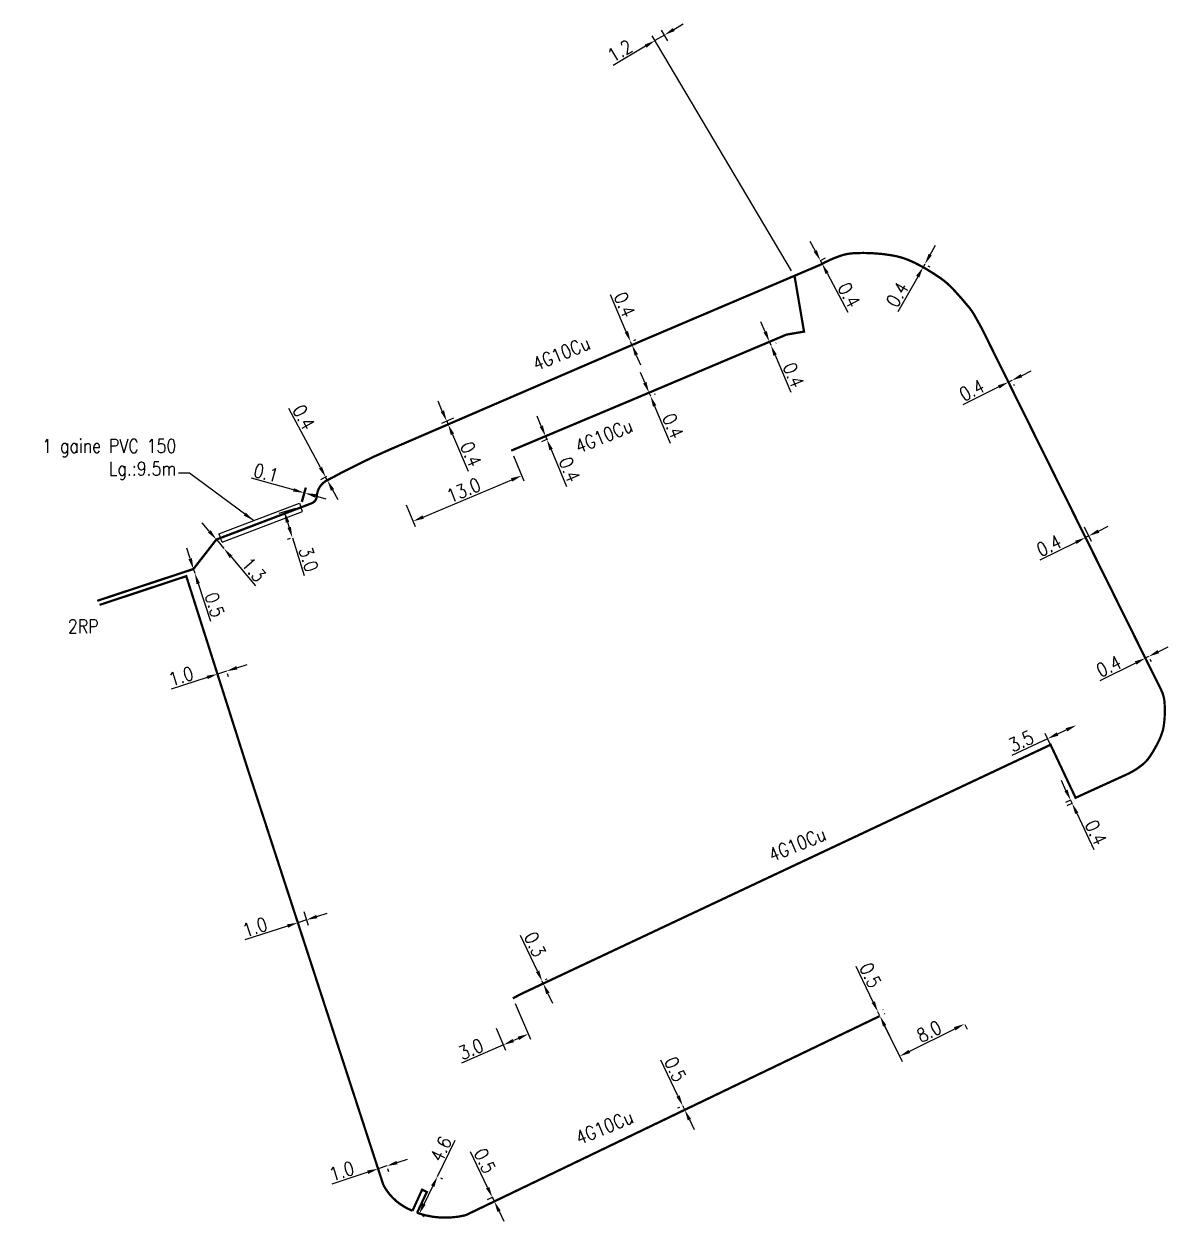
# Model space of a CAD drawing. Header units: millimetres. Extents: x 81122 to 82000, y 143040 to 144000.
# Drawn here: x 81224.4 to 81350.7, y 143584.2 to 143716.3 of the extents above; entities that cross this region are included whole.
import ezdxf
from ezdxf.enums import TextEntityAlignment as Align

# ---------------------------------------------------------------- set-up
doc = ezdxf.new("R2010")
doc.units = ezdxf.units.MM
doc.header["$PDMODE"] = 34
doc.linetypes.add('E_ST_Cu', pattern=[2000, 1000, 1000])
doc.layers.get('DEFPOINTS').update_dxf_attribs({"linetype": 'CONTINUOUS'})
doc.layers.add('E_100', color=3, linetype='CONTINUOUS')
doc.layers.add('E_400', color=7, linetype='CONTINUOUS')
doc.styles.get("Standard").update_dxf_attribs({"font": 'romans.shx', "width": 0.85})
doc.dimstyles.get("Standard").update_dxf_attribs({"dimtxt": 1.5, "dimasz": 1.2, "dimexe": 0.625, "dimexo": 0.625, "dimgap": 0.25, "dimtad": 1, "dimdec": 1, "dimzin": 0, "dimdsep": 46, "dimtxsty": 'Standard', "dimcen": -0.5, "dimadec": 0, "dimazin": 0, "dimtfac": 1, "dimtdec": 1, "dimtmove": 0, "dimatfit": 3, "dimfxl": 0, "dimtolj": 1, "dimtzin": 0, "dimarcsym": 0})

# ---------------------------------------------------------------- blocks, each defined once
blk = doc.blocks.new('*D30')
at = {"layer": 'DEFPOINTS', "color": 0, "linetype": 'Continuous', "transparency": 16777216}
for p in [(81269.85, 143589.22), (81270.09, 143589.11), (81267.83, 143585.09)]:
    blk.add_point(p, dxfattribs=at)
at = {"layer": 'E_100', "color": 0, "linetype": 'Continuous', "lineweight": -2, "transparency": 16777216}
for p, q in [((81270.09, 143589.11), (81272.05, 143593.11)), ((81270.41, 143588.95), (81270.65, 143588.83)), ((81268.6, 143586.05), (81269.56, 143588.03)), ((81268.39, 143584.82), (81268.63, 143584.7))]:
    blk.add_line(p, q, dxfattribs=at)
at = {"layer": 'E_100', "color": 0, "linetype": 'Continuous', "transparency": 16777216}
for points in [[(81269.38, 143588.12), (81269.74, 143587.94), (81270.09, 143589.11)], [(81268.42, 143586.14), (81268.77, 143585.97), (81268.07, 143584.98)]]:
    blk.add_solid(points, dxfattribs=at)
at = {"layer": 'E_100', "color": 0, "linetype": 'Continuous', "transparency": 16777216, "insert": (81270.46, 143592.13), "char_height": 1.5, "attachment_point": 5, "rotation": 63.8959}
blk.add_mtext('\\A1;4.6', dxfattribs=at)
blk = doc.blocks.new('*D31')
at = {"layer": 'DEFPOINTS', "color": 0, "linetype": 'Continuous', "transparency": 16777216}
for p in [(81243.15, 143656.12), (81243.31, 143655.65), (81243.31, 143655.65)]:
    blk.add_point(p, dxfattribs=at)
at = {"layer": 'E_100', "color": 0, "linetype": 'Continuous', "lineweight": -2, "transparency": 16777216}
for p, q in [((81242.79, 143657.27), (81242.42, 143658.41)), ((81243.15, 143656.12), (81243.31, 143655.65)), ((81243.68, 143654.51), (81245.02, 143650.35))]:
    blk.add_line(p, q, dxfattribs=at)
at = {"layer": 'E_100', "color": 0, "linetype": 'Continuous', "transparency": 16777216}
for points in [[(81242.98, 143657.33), (81242.6, 143657.2), (81243.15, 143656.12)], [(81243.87, 143654.57), (81243.49, 143654.44), (81243.31, 143655.65)]]:
    blk.add_solid(points, dxfattribs=at)
at = {"layer": 'E_100', "color": 0, "linetype": 'Continuous', "transparency": 16777216, "insert": (81245.49, 143652.16), "char_height": 1.5, "attachment_point": 5, "rotation": 287.9174}
blk.add_mtext('\\A1;0.5', dxfattribs=at)
blk = doc.blocks.new('*D32')
at = {"layer": 'DEFPOINTS', "color": 0, "linetype": 'Continuous', "transparency": 16777216}
for p in [(81245.68, 143659.37), (81246.52, 143658.38), (81246.52, 143658.38)]:
    blk.add_point(p, dxfattribs=at)
at = {"layer": 'E_100', "color": 0, "linetype": 'Continuous', "lineweight": -2, "transparency": 16777216}
for p, q in [((81244.9, 143660.28), (81244.13, 143661.2)), ((81245.68, 143659.37), (81246.52, 143658.38)), ((81247.3, 143657.46), (81250.01, 143654.27))]:
    blk.add_line(p, q, dxfattribs=at)
at = {"layer": 'E_100', "color": 0, "linetype": 'Continuous', "transparency": 16777216}
for points in [[(81245.06, 143660.41), (81244.75, 143660.15), (81245.68, 143659.37)], [(81247.45, 143657.59), (81247.15, 143657.33), (81246.52, 143658.38)]]:
    blk.add_solid(points, dxfattribs=at)
at = {"layer": 'E_100', "color": 0, "linetype": 'Continuous', "transparency": 16777216, "insert": (81249.81, 143656.05), "char_height": 1.5, "attachment_point": 5, "rotation": 310.3319}
blk.add_mtext('\\A1;1.3', dxfattribs=at)
blk = doc.blocks.new('*D33')
at = {"layer": 'DEFPOINTS', "color": 0, "linetype": 'Continuous', "transparency": 16777216}
for p in [(81255.36, 143664.53), (81254.92, 143662.95), (81255.02, 143662.93)]:
    blk.add_point(p, dxfattribs=at)
at = {"layer": 'E_400', "color": 0, "linetype": 'Continuous', "lineweight": -2, "transparency": 16777216}
for p, q in [((81254.2, 143664.85), (81249.56, 143666.13)), ((81255.09, 143663.56), (81255.52, 143665.13)), ((81255.19, 143663.53), (81255.62, 143665.11)), ((81255.46, 143664.5), (81255.36, 143664.53)), ((81256.61, 143664.19), (81257.77, 143663.87))]:
    blk.add_line(p, q, dxfattribs=at)
at = {"layer": 'E_400', "color": 0, "linetype": 'Continuous', "transparency": 16777216}
for points in [[(81254.25, 143665.04), (81254.15, 143664.66), (81255.36, 143664.53)], [(81256.67, 143664.38), (81256.56, 143663.99), (81255.46, 143664.5)]]:
    blk.add_solid(points, dxfattribs=at)
at = {"layer": 'E_400', "color": 0, "linetype": 'Continuous', "transparency": 16777216, "insert": (81251.17, 143666.72), "char_height": 1.5, "attachment_point": 5, "rotation": 344.6053}
blk.add_mtext('\\A1;0.1', dxfattribs=at)
blk = doc.blocks.new('*D34')
at = {"layer": 'DEFPOINTS', "color": 0, "linetype": 'Continuous', "transparency": 16777216}
for p in [(81257.74, 143666.26), (81258.38, 143666.6), (81258.57, 143666.25)]:
    blk.add_point(p, dxfattribs=at)
at = {"layer": 'E_100', "color": 0, "linetype": 'Continuous', "lineweight": -2, "transparency": 16777216}
for p, q in [((81257.17, 143667.32), (81253.68, 143673.81)), ((81257.83, 143666.31), (81257.19, 143665.96)), ((81258.02, 143665.95), (81257.38, 143665.61)), ((81257.93, 143665.91), (81257.74, 143666.26)), ((81258.5, 143664.85), (81259.07, 143663.79))]:
    blk.add_line(p, q, dxfattribs=at)
at = {"layer": 'E_100', "color": 0, "linetype": 'Continuous', "transparency": 16777216}
for points in [[(81257.35, 143667.41), (81257, 143667.22), (81257.74, 143666.26)], [(81258.67, 143664.94), (81258.32, 143664.75), (81257.93, 143665.91)]]:
    blk.add_solid(points, dxfattribs=at)
at = {"layer": 'E_100', "color": 0, "linetype": 'Continuous', "transparency": 16777216, "insert": (81255.32, 143672.86), "char_height": 1.5, "attachment_point": 5, "rotation": 298.2704}
blk.add_mtext('\\A1;0.4', dxfattribs=at)
blk = doc.blocks.new('*D35')
at = {"layer": 'DEFPOINTS', "color": 0, "linetype": 'Continuous', "transparency": 16777216}
for p in [(81271.1, 143672.44), (81272.43, 143673.01), (81272.59, 143672.64)]:
    blk.add_point(p, dxfattribs=at)
at = {"layer": 'E_100', "color": 0, "linetype": 'Continuous', "lineweight": -2, "transparency": 16777216}
for p, q in [((81270.62, 143673.54), (81270.15, 143674.64)), ((81271.86, 143672.76), (81270.53, 143672.19)), ((81272.01, 143672.4), (81270.68, 143671.82)), ((81271.1, 143672.44), (81271.26, 143672.07)), ((81271.73, 143670.97), (81273.49, 143666.9))]:
    blk.add_line(p, q, dxfattribs=at)
at = {"layer": 'E_100', "color": 0, "linetype": 'Continuous', "transparency": 16777216}
for points in [[(81270.81, 143673.62), (81270.44, 143673.46), (81271.1, 143672.44)], [(81271.92, 143671.05), (81271.55, 143670.89), (81271.26, 143672.07)]]:
    blk.add_solid(points, dxfattribs=at)
at = {"layer": 'E_100', "color": 0, "linetype": 'Continuous', "transparency": 16777216, "insert": (81273.77, 143668.78), "char_height": 1.5, "attachment_point": 5, "rotation": 293.3383}
blk.add_mtext('\\A1;0.4', dxfattribs=at)
blk = doc.blocks.new('*D36')
at = {"layer": 'DEFPOINTS', "color": 0, "linetype": 'Continuous', "transparency": 16777216}
for p in [(81291.16, 143681.09), (81291.32, 143680.73), (81291.4, 143681.2)]:
    blk.add_point(p, dxfattribs=at)
at = {"layer": 'E_100', "color": 0, "linetype": 'Continuous', "lineweight": -2, "transparency": 16777216}
for p, q in [((81290.92, 143682.3), (81289.17, 143686.37)), ((81291.74, 143681.34), (81291.97, 143681.44)), ((81291.56, 143680.83), (81291.4, 143681.2)), ((81291.89, 143680.97), (81292.13, 143681.08)), ((81292.03, 143679.73), (81292.51, 143678.63))]:
    blk.add_line(p, q, dxfattribs=at)
at = {"layer": 'E_100', "color": 0, "linetype": 'Continuous', "transparency": 16777216}
for points in [[(81291.11, 143682.38), (81290.74, 143682.22), (81291.4, 143681.2)], [(81292.22, 143679.81), (81291.85, 143679.65), (81291.56, 143680.83)]]:
    blk.add_solid(points, dxfattribs=at)
at = {"layer": 'E_100', "color": 0, "linetype": 'Continuous', "transparency": 16777216, "insert": (81290.72, 143685.28), "char_height": 1.5, "attachment_point": 5, "rotation": 293.3383}
blk.add_mtext('\\A1;0.4', dxfattribs=at)
blk = doc.blocks.new('*D37')
at = {"layer": 'DEFPOINTS', "color": 0, "linetype": 'Continuous', "transparency": 16777216}
for p in [(81306.69, 143681.18), (81306.85, 143680.81), (81306.88, 143680.82)]:
    blk.add_point(p, dxfattribs=at)
at = {"layer": 'E_100', "color": 0, "linetype": 'Continuous', "lineweight": -2, "transparency": 16777216}
for p, q in [((81306.26, 143682.29), (81305.79, 143683.4)), ((81307.27, 143681.42), (81307.3, 143681.43)), ((81306.72, 143681.19), (81306.88, 143680.82)), ((81307.42, 143681.05), (81307.45, 143681.06)), ((81307.34, 143679.72), (81309.07, 143675.63))]:
    blk.add_line(p, q, dxfattribs=at)
at = {"layer": 'E_100', "color": 0, "linetype": 'Continuous', "transparency": 16777216}
for points in [[(81306.44, 143682.37), (81306.07, 143682.22), (81306.72, 143681.19)], [(81307.53, 143679.79), (81307.16, 143679.64), (81306.88, 143680.82)]]:
    blk.add_solid(points, dxfattribs=at)
at = {"layer": 'E_100', "color": 0, "linetype": 'Continuous', "transparency": 16777216, "insert": (81309.36, 143677.51), "char_height": 1.5, "attachment_point": 5, "rotation": 292.8962}
blk.add_mtext('\\A1;0.4', dxfattribs=at)
blk = doc.blocks.new('*D38')
at = {"layer": 'DEFPOINTS', "color": 0, "linetype": 'Continuous', "transparency": 16777216}
for p in [(81293.32, 143675.53), (81293.48, 143675.16), (81293.59, 143675.21)]:
    blk.add_point(p, dxfattribs=at)
at = {"layer": 'E_100', "color": 0, "linetype": 'Continuous', "lineweight": -2, "transparency": 16777216}
for p, q in [((81292.96, 143676.68), (81292.5, 143677.79)), ((81293.43, 143675.58), (81293.59, 143675.21)), ((81293.9, 143675.77), (81294.01, 143675.82)), ((81294.05, 143675.4), (81294.16, 143675.45)), ((81294.05, 143674.1), (81295.78, 143670.02))]:
    blk.add_line(p, q, dxfattribs=at)
at = {"layer": 'E_100', "color": 0, "linetype": 'Continuous', "transparency": 16777216}
for points in [[(81293.15, 143676.76), (81292.78, 143676.6), (81293.43, 143675.58)], [(81294.24, 143674.18), (81293.87, 143674.02), (81293.59, 143675.21)]]:
    blk.add_solid(points, dxfattribs=at)
at = {"layer": 'E_100', "color": 0, "linetype": 'Continuous', "transparency": 16777216, "insert": (81296.07, 143671.9), "char_height": 1.5, "attachment_point": 5, "rotation": 292.8962}
blk.add_mtext('\\A1;0.4', dxfattribs=at)
blk = doc.blocks.new('*D39')
at = {"layer": 'DEFPOINTS', "color": 0, "linetype": 'Continuous', "transparency": 16777216}
for p in [(81282.64, 143671.04), (81282.16, 143670.4), (81282.8, 143670.67)]:
    blk.add_point(p, dxfattribs=at)
at = {"layer": 'E_100', "color": 0, "linetype": 'Continuous', "lineweight": -2, "transparency": 16777216}
for p, q in [((81281.54, 143671.88), (81281.08, 143672.98)), ((81282.06, 143670.8), (81281.43, 143670.53)), ((81282.01, 143670.77), (81282.16, 143670.4)), ((81282.22, 143670.43), (81281.58, 143670.16)), ((81282.62, 143669.3), (81284.34, 143665.21))]:
    blk.add_line(p, q, dxfattribs=at)
at = {"layer": 'E_100', "color": 0, "linetype": 'Continuous', "transparency": 16777216}
for points in [[(81281.72, 143671.96), (81281.36, 143671.8), (81282.01, 143670.77)], [(81282.81, 143669.37), (81282.44, 143669.22), (81282.16, 143670.4)]]:
    blk.add_solid(points, dxfattribs=at)
at = {"layer": 'E_100', "color": 0, "linetype": 'Continuous', "transparency": 16777216, "insert": (81284.64, 143667.09), "char_height": 1.5, "attachment_point": 5, "rotation": 292.7837}
blk.add_mtext('\\A1;0.4', dxfattribs=at)
blk = doc.blocks.new('*D40')
at = {"layer": 'DEFPOINTS', "color": 0, "linetype": 'Continuous', "transparency": 16777216}
for p in [(81311.82, 143689.86), (81311.99, 143689.53), (81312.35, 143690.14)]:
    blk.add_point(p, dxfattribs=at)
at = {"layer": 'E_100', "color": 0, "linetype": 'Continuous', "lineweight": -2, "transparency": 16777216}
for p, q in [((81311.79, 143691.2), (81311.23, 143692.26)), ((81312.35, 143690.14), (81312.52, 143689.82)), ((81312.37, 143690.15), (81312.9, 143690.44)), ((81312.54, 143689.83), (81313.07, 143690.11)), ((81313.08, 143688.75), (81315.37, 143684.45))]:
    blk.add_line(p, q, dxfattribs=at)
at = {"layer": 'E_100', "color": 0, "linetype": 'Continuous', "transparency": 16777216}
for points in [[(81311.96, 143691.3), (81311.61, 143691.11), (81312.35, 143690.14)], [(81313.26, 143688.85), (81312.91, 143688.66), (81312.52, 143689.82)]]:
    blk.add_solid(points, dxfattribs=at)
at = {"layer": 'E_100', "color": 0, "linetype": 'Continuous', "transparency": 16777216, "insert": (81315.49, 143686.34), "char_height": 1.5, "attachment_point": 5, "rotation": 297.9025}
blk.add_mtext('\\A1;0.4', dxfattribs=at)
blk = doc.blocks.new('*D41')
at = {"layer": 'DEFPOINTS', "color": 0, "linetype": 'Continuous', "transparency": 16777216}
for p in [(81323.46, 143689.54), (81323.65, 143689.89), (81323.88, 143689.76)]:
    blk.add_point(p, dxfattribs=at)
at = {"layer": 'E_100', "color": 0, "linetype": 'Continuous', "lineweight": -2, "transparency": 16777216}
for p, q in [((81324.47, 143690.8), (81325.06, 143691.85)), ((81323.88, 143689.76), (81323.68, 143689.41)), ((81324, 143689.23), (81324.22, 143689.1)), ((81324.2, 143689.58), (81324.42, 143689.45)), ((81323.09, 143688.37), (81320.9, 143684.51))]:
    blk.add_line(p, q, dxfattribs=at)
at = {"layer": 'E_100', "color": 0, "linetype": 'Continuous', "transparency": 16777216}
for points in [[(81324.29, 143690.9), (81324.64, 143690.7), (81323.88, 143689.76)], [(81322.91, 143688.47), (81323.26, 143688.27), (81323.68, 143689.41)]]:
    blk.add_solid(points, dxfattribs=at)
at = {"layer": 'E_100', "color": 0, "linetype": 'Continuous', "transparency": 16777216, "insert": (81320.83, 143686.41), "char_height": 1.5, "attachment_point": 5, "rotation": 60.4427}
blk.add_mtext('\\A1;0.4', dxfattribs=at)
blk = doc.blocks.new('*D42')
at = {"layer": 'DEFPOINTS', "color": 0, "linetype": 'Continuous', "transparency": 16777216}
for p in [(81333.03, 143676.88), (81333.39, 143677.06), (81333.46, 143676.92)]:
    blk.add_point(p, dxfattribs=at)
at = {"layer": 'E_100', "color": 0, "linetype": 'Continuous', "lineweight": -2, "transparency": 16777216}
for p, q in [((81334.53, 143677.45), (81335.61, 143677.98)), ((81332.03, 143676.21), (81328.06, 143674.24)), ((81333.46, 143676.92), (81333.1, 143676.74)), ((81333.31, 143676.32), (81333.38, 143676.18)), ((81333.67, 143676.5), (81333.74, 143676.36))]:
    blk.add_line(p, q, dxfattribs=at)
at = {"layer": 'E_100', "color": 0, "linetype": 'Continuous', "transparency": 16777216}
for points in [[(81334.45, 143677.63), (81334.62, 143677.27), (81333.46, 143676.92)], [(81331.94, 143676.39), (81332.12, 143676.03), (81333.1, 143676.74)]]:
    blk.add_solid(points, dxfattribs=at)
at = {"layer": 'E_100', "color": 0, "linetype": 'Continuous', "transparency": 16777216, "insert": (81329.06, 143675.85), "char_height": 1.5, "attachment_point": 5, "rotation": 26.3833}
blk.add_mtext('\\A1;0.4', dxfattribs=at)
blk = doc.blocks.new('*D43')
at = {"layer": 'DEFPOINTS', "color": 0, "linetype": 'Continuous', "transparency": 16777216}
for p in [(81348.07, 143646.57), (81348.43, 143646.75), (81348.57, 143646.46)]:
    blk.add_point(p, dxfattribs=at)
at = {"layer": 'E_100', "color": 0, "linetype": 'Continuous', "lineweight": -2, "transparency": 16777216}
for p, q in [((81349.64, 143647), (81350.72, 143647.53)), ((81347.14, 143645.75), (81343.17, 143643.77)), ((81348.57, 143646.46), (81348.21, 143646.28)), ((81348.35, 143646.01), (81348.49, 143645.72)), ((81348.71, 143646.19), (81348.85, 143645.9))]:
    blk.add_line(p, q, dxfattribs=at)
at = {"layer": 'E_100', "color": 0, "linetype": 'Continuous', "transparency": 16777216}
for points in [[(81349.56, 143647.18), (81349.73, 143646.82), (81348.57, 143646.46)], [(81347.05, 143645.93), (81347.23, 143645.57), (81348.21, 143646.28)]]:
    blk.add_solid(points, dxfattribs=at)
at = {"layer": 'E_100', "color": 0, "linetype": 'Continuous', "transparency": 16777216, "insert": (81344.17, 143645.39), "char_height": 1.5, "attachment_point": 5, "rotation": 26.4525}
blk.add_mtext('\\A1;0.4', dxfattribs=at)
blk = doc.blocks.new('*D44')
at = {"layer": 'DEFPOINTS', "color": 0, "linetype": 'Continuous', "transparency": 16777216}
for p in [(81340.84, 143661.15), (81341.19, 143661.33), (81341.97, 143659.77)]:
    blk.add_point(p, dxfattribs=at)
at = {"layer": 'E_100', "color": 0, "linetype": 'Continuous', "lineweight": -2, "transparency": 16777216}
for p, q in [((81341.11, 143660.59), (81341.89, 143659.03)), ((81341.47, 143660.77), (81342.25, 143659.21)), ((81343.04, 143660.3), (81344.12, 143660.83)), ((81340.53, 143659.06), (81336.56, 143657.09)), ((81341.97, 143659.77), (81341.61, 143659.59))]:
    blk.add_line(p, q, dxfattribs=at)
at = {"layer": 'E_100', "color": 0, "linetype": 'Continuous', "transparency": 16777216}
for points in [[(81342.95, 143660.48), (81343.13, 143660.12), (81341.97, 143659.77)], [(81340.45, 143659.23), (81340.62, 143658.88), (81341.61, 143659.59)]]:
    blk.add_solid(points, dxfattribs=at)
at = {"layer": 'E_100', "color": 0, "linetype": 'Continuous', "transparency": 16777216, "insert": (81337.57, 143658.7), "char_height": 1.5, "attachment_point": 5, "rotation": 26.3833}
blk.add_mtext('\\A1;0.4', dxfattribs=at)
blk = doc.blocks.new('*D45')
at = {"layer": 'DEFPOINTS', "color": 0, "linetype": 'Continuous', "transparency": 16777216}
for p in [(81340.13, 143630.26), (81340.51, 143630.88), (81340.68, 143630.51)]:
    blk.add_point(p, dxfattribs=at)
at = {"layer": 'E_100', "color": 0, "linetype": 'Continuous', "lineweight": -2, "transparency": 16777216}
for p, q in [((81339.45, 143631.7), (81338.94, 143632.79)), ((81339.94, 143630.61), (81339.39, 143630.35)), ((81340.11, 143630.25), (81339.56, 143629.99)), ((81339.96, 143630.62), (81340.13, 143630.26)), ((81340.64, 143629.17), (81342.53, 143625.16))]:
    blk.add_line(p, q, dxfattribs=at)
at = {"layer": 'E_100', "color": 0, "linetype": 'Continuous', "transparency": 16777216}
for points in [[(81339.63, 143631.79), (81339.27, 143631.62), (81339.96, 143630.62)], [(81340.82, 143629.26), (81340.46, 143629.09), (81340.13, 143630.26)]]:
    blk.add_solid(points, dxfattribs=at)
at = {"layer": 'E_100', "color": 0, "linetype": 'Continuous', "transparency": 16777216, "insert": (81342.74, 143627.05), "char_height": 1.5, "attachment_point": 5, "rotation": 295.2071}
blk.add_mtext('\\A1;0.4', dxfattribs=at)
blk = doc.blocks.new('*D46')
at = {"layer": 'DEFPOINTS', "color": 0, "linetype": 'Continuous', "transparency": 16777216}
for p in [(81340.6, 143638.89), (81343.67, 143632.37), (81340.51, 143630.88)]:
    blk.add_point(p, dxfattribs=at)
at = {"layer": 'E_100', "color": 0, "linetype": 'Continuous', "lineweight": -2, "transparency": 16777216}
for p, q in [((81340.24, 143631.44), (81337.17, 143637.97)), ((81339.52, 143638.38), (81338.52, 143637.91)), ((81337.43, 143637.4), (81333.48, 143635.54))]:
    blk.add_line(p, q, dxfattribs=at)
at = {"layer": 'E_100', "color": 0, "linetype": 'Continuous', "transparency": 16777216}
for points in [[(81338.43, 143638.1), (81338.61, 143637.73), (81337.43, 143637.4)], [(81339.43, 143638.56), (81339.6, 143638.2), (81340.6, 143638.89)]]:
    blk.add_solid(points, dxfattribs=at)
at = {"layer": 'E_100', "color": 0, "linetype": 'Continuous', "transparency": 16777216, "insert": (81334.49, 143637.12), "char_height": 1.5, "attachment_point": 5, "rotation": 25.2071}
blk.add_mtext('\\A1;3.5', dxfattribs=at)
blk = doc.blocks.new('*D47')
at = {"layer": 'DEFPOINTS', "color": 0, "linetype": 'Continuous', "transparency": 16777216}
for p in [(81281.43, 143610.56), (81281.56, 143610.29), (81281.76, 143610.38)]:
    blk.add_point(p, dxfattribs=at)
at = {"layer": 'E_100', "color": 0, "linetype": 'Continuous', "lineweight": -2, "transparency": 16777216}
for p, q in [((81281.13, 143611.74), (81279.26, 143615.7)), ((81281.76, 143610.38), (81281.64, 143610.65)), ((81282, 143610.83), (81282.2, 143610.92)), ((81282.13, 143610.55), (81282.33, 143610.65)), ((81282.27, 143609.3), (81282.79, 143608.21))]:
    blk.add_line(p, q, dxfattribs=at)
at = {"layer": 'E_100', "color": 0, "linetype": 'Continuous', "transparency": 16777216}
for points in [[(81281.31, 143611.83), (81280.94, 143611.66), (81281.64, 143610.65)], [(81282.46, 143609.38), (81282.09, 143609.21), (81281.76, 143610.38)]]:
    blk.add_solid(points, dxfattribs=at)
at = {"layer": 'E_100', "color": 0, "linetype": 'Continuous', "transparency": 16777216, "insert": (81280.84, 143614.69), "char_height": 1.5, "attachment_point": 5, "rotation": 295.1891}
blk.add_mtext('\\A1;0.3', dxfattribs=at)
blk = doc.blocks.new('*D48')
at = {"layer": 'DEFPOINTS', "color": 0, "linetype": 'Continuous', "transparency": 16777216}
for p in [(81318.66, 143607.24), (81318.7, 143607.26), (81318.88, 143606.79)]:
    blk.add_point(p, dxfattribs=at)
at = {"layer": 'E_100', "color": 0, "linetype": 'Continuous', "lineweight": -2, "transparency": 16777216}
for p, q in [((81318.18, 143608.34), (81316.29, 143612.28)), ((81319.23, 143607.51), (81319.26, 143607.53)), ((81318.92, 143606.81), (81318.7, 143607.26)), ((81319.44, 143607.06), (81319.48, 143607.08)), ((81319.44, 143605.73), (81319.96, 143604.65))]:
    blk.add_line(p, q, dxfattribs=at)
at = {"layer": 'E_100', "color": 0, "linetype": 'Continuous', "transparency": 16777216}
for points in [[(81318.36, 143608.43), (81318, 143608.25), (81318.7, 143607.26)], [(81319.62, 143605.81), (81319.26, 143605.64), (81318.92, 143606.81)]]:
    blk.add_solid(points, dxfattribs=at)
at = {"layer": 'E_100', "color": 0, "linetype": 'Continuous', "transparency": 16777216, "insert": (81317.87, 143611.29), "char_height": 1.5, "attachment_point": 5, "rotation": 295.68}
blk.add_mtext('\\A1;0.5', dxfattribs=at)
blk = doc.blocks.new('*D49')
at = {"layer": 'DEFPOINTS', "color": 0, "linetype": 'Continuous', "transparency": 16777216}
for p in [(81297.15, 143596.9), (81297.35, 143596.99), (81297.57, 143596.54)]:
    blk.add_point(p, dxfattribs=at)
at = {"layer": 'E_100', "color": 0, "linetype": 'Continuous', "lineweight": -2, "transparency": 16777216}
for p, q in [((81296.63, 143597.98), (81294.74, 143601.92)), ((81297.37, 143596.45), (81297.15, 143596.9)), ((81296.79, 143596.72), (81296.59, 143596.63)), ((81297, 143596.27), (81296.81, 143596.18)), ((81297.89, 143595.37), (81298.41, 143594.29))]:
    blk.add_line(p, q, dxfattribs=at)
at = {"layer": 'E_100', "color": 0, "linetype": 'Continuous', "transparency": 16777216}
for points in [[(81296.81, 143598.07), (81296.45, 143597.89), (81297.15, 143596.9)], [(81298.07, 143595.45), (81297.71, 143595.28), (81297.37, 143596.45)]]:
    blk.add_solid(points, dxfattribs=at)
at = {"layer": 'E_100', "color": 0, "linetype": 'Continuous', "transparency": 16777216, "insert": (81296.33, 143600.92), "char_height": 1.5, "attachment_point": 5, "rotation": 295.68}
blk.add_mtext('\\A1;0.5', dxfattribs=at)
blk = doc.blocks.new('*D50')
at = {"layer": 'DEFPOINTS', "color": 0, "linetype": 'Continuous', "transparency": 16777216}
for p in [(81276.14, 143586.8), (81276.77, 143587.1), (81276.98, 143586.65)]:
    blk.add_point(p, dxfattribs=at)
at = {"layer": 'E_100', "color": 0, "linetype": 'Continuous', "lineweight": -2, "transparency": 16777216}
for p, q in [((81275.62, 143587.88), (81273.73, 143591.82)), ((81276.2, 143586.83), (81275.58, 143586.52)), ((81276.42, 143586.38), (81275.79, 143586.07)), ((81276.36, 143586.34), (81276.14, 143586.8)), ((81276.88, 143585.26), (81277.4, 143584.18))]:
    blk.add_line(p, q, dxfattribs=at)
at = {"layer": 'E_100', "color": 0, "linetype": 'Continuous', "transparency": 16777216}
for points in [[(81275.8, 143587.96), (81275.44, 143587.79), (81276.14, 143586.8)], [(81277.06, 143585.35), (81276.7, 143585.18), (81276.36, 143586.34)]]:
    blk.add_solid(points, dxfattribs=at)
at = {"layer": 'E_100', "color": 0, "linetype": 'Continuous', "transparency": 16777216, "insert": (81275.31, 143590.82), "char_height": 1.5, "attachment_point": 5, "rotation": 295.68}
blk.add_mtext('\\A1;0.5', dxfattribs=at)
blk = doc.blocks.new('*D51')
at = {"layer": 'DEFPOINTS', "color": 0, "linetype": 'Continuous', "transparency": 16777216}
for p in [(81263.43, 143590.25), (81264.38, 143590.56), (81263.53, 143589.95)]:
    blk.add_point(p, dxfattribs=at)
at = {"layer": 'E_100', "color": 0, "linetype": 'Continuous', "lineweight": -2, "transparency": 16777216}
for p, q in [((81264.48, 143590.26), (81263.53, 143589.95)), ((81265.62, 143590.63), (81266.76, 143591)), ((81262.39, 143589.57), (81258.41, 143588.27)), ((81263.63, 143589.66), (81263.72, 143589.35)), ((81264.58, 143589.97), (81264.68, 143589.66))]:
    blk.add_line(p, q, dxfattribs=at)
at = {"layer": 'E_100', "color": 0, "linetype": 'Continuous', "transparency": 16777216}
for points in [[(81265.56, 143590.82), (81265.68, 143590.44), (81264.48, 143590.26)], [(81262.33, 143589.76), (81262.45, 143589.38), (81263.53, 143589.95)]]:
    blk.add_solid(points, dxfattribs=at)
at = {"layer": 'E_100', "color": 0, "linetype": 'Continuous', "transparency": 16777216, "insert": (81259.52, 143589.69), "char_height": 1.5, "attachment_point": 5, "rotation": 18.0618}
blk.add_mtext('\\A1;1.0', dxfattribs=at)
blk = doc.blocks.new('*D52')
at = {"layer": 'DEFPOINTS', "color": 0, "linetype": 'Continuous', "transparency": 16777216}
for p in [(81254.17, 143618.64), (81255.12, 143618.95), (81255.63, 143617.41)]:
    blk.add_point(p, dxfattribs=at)
at = {"layer": 'E_100', "color": 0, "linetype": 'Continuous', "lineweight": -2, "transparency": 16777216}
for p, q in [((81254.37, 143618.04), (81254.87, 143616.51)), ((81255.32, 143618.35), (81255.82, 143616.82)), ((81256.77, 143617.78), (81257.91, 143618.16)), ((81253.53, 143616.73), (81248.82, 143615.19)), ((81255.63, 143617.41), (81254.67, 143617.1))]:
    blk.add_line(p, q, dxfattribs=at)
at = {"layer": 'E_100', "color": 0, "linetype": 'Continuous', "transparency": 16777216}
for points in [[(81256.7, 143617.97), (81256.83, 143617.59), (81255.63, 143617.41)], [(81253.47, 143616.92), (81253.6, 143616.54), (81254.67, 143617.1)]]:
    blk.add_solid(points, dxfattribs=at)
at = {"layer": 'E_100', "color": 0, "linetype": 'Continuous', "transparency": 16777216, "insert": (81249.93, 143616.61), "char_height": 1.5, "attachment_point": 5, "rotation": 18.0618}
blk.add_mtext('\\A1;1.0', dxfattribs=at)
blk = doc.blocks.new('*D53')
at = {"layer": 'DEFPOINTS', "color": 0, "linetype": 'Continuous', "transparency": 16777216}
for p in [(81245.7, 143644.85), (81246.69, 143645.18), (81246.8, 143644.85)]:
    blk.add_point(p, dxfattribs=at)
at = {"layer": 'E_100', "color": 0, "linetype": 'Continuous', "lineweight": -2, "transparency": 16777216}
for p, q in [((81246.8, 143644.85), (81245.81, 143644.53)), ((81246.89, 143644.58), (81246.99, 143644.25)), ((81247.94, 143645.22), (81249.08, 143645.59)), ((81244.67, 143644.16), (81240.68, 143642.87)), ((81245.89, 143644.26), (81246, 143643.93))]:
    blk.add_line(p, q, dxfattribs=at)
at = {"layer": 'E_100', "color": 0, "linetype": 'Continuous', "transparency": 16777216}
for points in [[(81244.6, 143644.35), (81244.73, 143643.97), (81245.81, 143644.53)], [(81247.88, 143645.41), (81248, 143645.03), (81246.8, 143644.85)]]:
    blk.add_solid(points, dxfattribs=at)
at = {"layer": 'E_100', "color": 0, "linetype": 'Continuous', "transparency": 16777216, "insert": (81241.79, 143644.28), "char_height": 1.5, "attachment_point": 5, "rotation": 17.9174}
blk.add_mtext('\\A1;1.0', dxfattribs=at)
blk = doc.blocks.new('*D54')
at = {"layer": 'DEFPOINTS', "color": 0, "linetype": 'Continuous', "transparency": 16777216}
for p in [(81294.09, 143714.42), (81295.82, 143713.86), (81309.49, 143688.47)]:
    blk.add_point(p, dxfattribs=at)
at = {"layer": 'E_100', "color": 0, "linetype": 'Continuous', "lineweight": -2, "transparency": 16777216}
for p, q in [((81296.16, 143715.64), (81297.19, 143716.26)), ((81309.17, 143689.01), (81293.78, 143714.96)), ((81295.13, 143715.03), (81294.09, 143714.42)), ((81295.5, 143714.4), (81294.81, 143715.57)), ((81293.06, 143713.81), (81289.46, 143711.67))]:
    blk.add_line(p, q, dxfattribs=at)
at = {"layer": 'E_100', "color": 0, "linetype": 'Continuous', "transparency": 16777216}
for points in [[(81296.06, 143715.81), (81296.26, 143715.47), (81295.13, 143715.03)], [(81292.96, 143713.98), (81293.16, 143713.63), (81294.09, 143714.42)]]:
    blk.add_solid(points, dxfattribs=at)
at = {"layer": 'E_100', "color": 0, "linetype": 'Continuous', "transparency": 16777216, "insert": (81290.23, 143713.29), "char_height": 1.5, "attachment_point": 5, "rotation": 30.6827}
blk.add_mtext('\\A1;1.2', dxfattribs=at)
blk = doc.blocks.new('*D55')
at = {"layer": 'DEFPOINTS', "color": 0, "linetype": 'Continuous', "transparency": 16777216}
for p in [(81318.88, 143606.79), (81328, 143606.41), (81328.25, 143605.93)]:
    blk.add_point(p, dxfattribs=at)
at = {"layer": 'E_100', "color": 0, "linetype": 'Continuous', "lineweight": -2, "transparency": 16777216}
for p, q in [((81319.16, 143606.23), (81321.36, 143601.8)), ((81322.16, 143602.89), (81327.17, 143605.39)), ((81328.28, 143605.85), (81328.53, 143605.37))]:
    blk.add_line(p, q, dxfattribs=at)
at = {"layer": 'E_100', "color": 0, "linetype": 'Continuous', "transparency": 16777216}
for points in [[(81327.08, 143605.57), (81327.26, 143605.21), (81328.25, 143605.93)], [(81322.07, 143603.07), (81322.25, 143602.72), (81321.09, 143602.36)]]:
    blk.add_solid(points, dxfattribs=at)
at = {"layer": 'E_100', "color": 0, "linetype": 'Continuous', "transparency": 16777216, "insert": (81324.35, 143605.1), "char_height": 1.5, "attachment_point": 5, "rotation": 26.4728}
blk.add_mtext('\\A1;8.0', dxfattribs=at)
blk = doc.blocks.new('*D56')
at = {"layer": 'DEFPOINTS', "color": 0, "linetype": 'Continuous', "transparency": 16777216}
for p in [(81278.4, 143608.74), (81276.31, 143606.02), (81280.11, 143604.82)]:
    blk.add_point(p, dxfattribs=at)
at = {"layer": 'E_100', "color": 0, "linetype": 'Continuous', "lineweight": -2, "transparency": 16777216}
for p, q in [((81278.65, 143608.17), (81280.36, 143604.24)), ((81276.56, 143605.45), (81277.61, 143603.04)), ((81277.36, 143603.62), (81272.73, 143601.59)), ((81279.01, 143604.34), (81278.46, 143604.1))]:
    blk.add_line(p, q, dxfattribs=at)
at = {"layer": 'E_100', "color": 0, "linetype": 'Continuous', "transparency": 16777216}
for points in [[(81278.93, 143604.52), (81279.09, 143604.15), (81280.11, 143604.82)], [(81278.38, 143604.28), (81278.54, 143603.91), (81277.36, 143603.62)]]:
    blk.add_solid(points, dxfattribs=at)
at = {"layer": 'E_100', "color": 0, "linetype": 'Continuous', "transparency": 16777216, "insert": (81273.78, 143603.15), "char_height": 1.5, "attachment_point": 5, "rotation": 23.6002}
blk.add_mtext('\\A1;3.0', dxfattribs=at)
blk = doc.blocks.new('*D57')
at = {"layer": 'DEFPOINTS', "color": 0, "linetype": 'Continuous', "transparency": 16777216}
for p in [(81255, 143663), (81253.18, 143662.43), (81254.41, 143659.67)]:
    blk.add_point(p, dxfattribs=at)
at = {"layer": 'E_400', "color": 0, "linetype": 'Continuous', "lineweight": -2, "transparency": 16777216}
for p, q in [((81254.4, 143662.81), (81252.58, 143662.24)), ((81253.54, 143661.28), (81253.72, 143660.71)), ((81253.82, 143659.48), (81253.48, 143659.38)), ((81254.07, 143659.56), (81255.38, 143655.39))]:
    blk.add_line(p, q, dxfattribs=at)
at = {"layer": 'E_400', "color": 0, "linetype": 'Continuous', "transparency": 16777216}
for points in [[(81253.73, 143661.34), (81253.34, 143661.22), (81253.18, 143662.43)], [(81253.91, 143660.77), (81253.52, 143660.65), (81254.07, 143659.56)]]:
    blk.add_solid(points, dxfattribs=at)
at = {"layer": 'E_400', "color": 0, "linetype": 'Continuous', "transparency": 16777216, "insert": (81255.86, 143657.2), "char_height": 1.5, "attachment_point": 5, "rotation": 287.4122}
blk.add_mtext('\\A1;3.0', dxfattribs=at)
blk = doc.blocks.new('*D58')
at = {"layer": 'DEFPOINTS', "color": 0, "linetype": 'Continuous', "transparency": 16777216}
for p in [(81278.22, 143669.18), (81279.38, 143666.42), (81266.39, 143663.78)]:
    blk.add_point(p, dxfattribs=at)
at = {"layer": 'E_100', "color": 0, "linetype": 'Continuous', "lineweight": -2, "transparency": 16777216}
for p, q in [((81278.47, 143668.61), (81279.63, 143665.85)), ((81268.5, 143661.85), (81278.28, 143665.96)), ((81266.64, 143663.2), (81267.64, 143660.81))]:
    blk.add_line(p, q, dxfattribs=at)
at = {"layer": 'E_100', "color": 0, "linetype": 'Continuous', "transparency": 16777216}
for points in [[(81278.2, 143666.14), (81278.36, 143665.77), (81279.38, 143666.42)], [(81268.43, 143662.04), (81268.58, 143661.67), (81267.4, 143661.39)]]:
    blk.add_solid(points, dxfattribs=at)
at = {"layer": 'E_100', "color": 0, "linetype": 'Continuous', "transparency": 16777216, "insert": (81272.97, 143664.81), "char_height": 1.5, "attachment_point": 5, "rotation": 22.7838}
blk.add_mtext('\\A1;13.0', dxfattribs=at)

msp = doc.modelspace()

# ---------------------------------------------------------------- linework, layer by layer
at = {"layer": 'E_100', "linetype": 'E_ST_Cu'}
msp.add_lwpolyline([(81232.53, 143652.61, 0.25, 0.25, 0), (81243.15, 143656.12, 0.25, 0.25, 0), (81245.68, 143659.37, 0.25, 0.25, 0), (81256.17, 143663.36, 0.25, 0.25, 0.293845), (81256.77, 143664.17, 0.25, 0.25, -0.281752), (81258.03, 143665.97, 0.25, 0.25, 0), (81258.53, 143666.23, 0.25, 0.25, 0), (81259.63, 143666.82, 0.25, 0.25, 0), (81261.36, 143667.69, 0.25, 0.25, 0), (81263.1, 143668.53, 0.25, 0.25, 0), (81264.87, 143669.32, 0.25, 0.25, 0), (81293.01, 143681.46, 0.25, 0.25, 0), (81312.31, 143689.67, 0.25, 0.25, 0), (81312.88, 143689.97, 0.25, 0.25, 0), (81313.43, 143690.23, 0.25, 0.25, 0), (81314, 143690.47, 0.25, 0.25, 0), (81314.57, 143690.68, 0.25, 0.25, 0), (81314.93, 143690.79, 0.25, 0.25, 0), (81315.29, 143690.87, 0.25, 0.25, 0), (81315.66, 143690.93, 0.25, 0.25, 0), (81316.04, 143690.96, 0.25, 0.25, 0), (81317.07, 143690.99, 0.25, 0.25, 0), (81318.1, 143690.96, 0.25, 0.25, 0), (81319.13, 143690.88, 0.25, 0.25, 0), (81320.15, 143690.74, 0.25, 0.25, 0), (81320.82, 143690.61, 0.25, 0.25, 0), (81321.48, 143690.43, 0.25, 0.25, 0), (81322.12, 143690.19, 0.25, 0.25, 0), (81322.74, 143689.91, 0.25, 0.25, 0), (81323.46, 143689.54, 0.25, 0.25, 0), (81324.16, 143689.14, 0.25, 0.25, 0), (81324.85, 143688.71, 0.25, 0.25, 0), (81325.53, 143688.26, 0.25, 0.25, 0), (81325.93, 143687.97, 0.25, 0.25, 0), (81326.32, 143687.65, 0.25, 0.25, 0), (81326.69, 143687.31, 0.25, 0.25, 0), (81327.04, 143686.95, 0.25, 0.25, 0), (81327.94, 143685.95, 0.25, 0.25, 0), (81328.8, 143684.93, 0.25, 0.25, 0), (81329.09, 143684.54, 0.25, 0.25, 0), (81329.35, 143684.12, 0.25, 0.25, 0), (81330.08, 143682.81, 0.25, 0.25, 0), (81330.3, 143682.38, 0.25, 0.25, 0), (81347.26, 143648.2, 0.25, 0.25, 0), (81349.94, 143642.81, 0.25, 0.25, 0), (81350.09, 143642.48, 0.25, 0.25, 0), (81350.2, 143642.14, 0.25, 0.25, 0), (81350.28, 143641.79, 0.25, 0.25, 0), (81350.33, 143641.44, 0.25, 0.25, 0), (81350.36, 143640.81, 0.25, 0.25, 0), (81350.36, 143640.18, 0.25, 0.25, 0), (81350.33, 143639.56, 0.25, 0.25, 0), (81350.26, 143638.93, 0.25, 0.25, 0), (81350.2, 143638.57, 0.25, 0.25, 0), (81350.11, 143638.21, 0.25, 0.25, 0), (81349.99, 143637.86, 0.25, 0.25, 0), (81349.86, 143637.51, 0.25, 0.25, 0), (81349.61, 143636.97, 0.25, 0.25, 0), (81349.33, 143636.45, 0.25, 0.25, 0), (81349.03, 143635.93, 0.25, 0.25, 0), (81348.71, 143635.43, 0.25, 0.25, 0), (81348.53, 143635.18, 0.25, 0.25, 0), (81348.33, 143634.95, 0.25, 0.25, 0), (81348.12, 143634.73, 0.25, 0.25, 0), (81347.89, 143634.53, 0.25, 0.25, 0), (81347.53, 143634.26, 0.25, 0.25, 0), (81347.16, 143634, 0.25, 0.25, 0), (81346.77, 143633.77, 0.25, 0.25, 0), (81346.36, 143633.55, 0.25, 0.25, 0), (81340.51, 143630.88, 0.25, 0.25, 0), (81337.75, 143636.73, 0.25, 0.25, 0), (81286.11, 143612.43, 0.25, 0.25, 0), (81279.24, 143609.2, 0.25, 0.25, 0), (81278.4, 143608.74, 0, 0, 0)], format="xyseb", dxfattribs=at)
at = {"layer": 'E_100', "linetype": 'E_ST_Cu', "const_width": 0.25, "flags": 128}
msp.add_lwpolyline([(81309.49, 143688.47), (81310.54, 143682.31), (81308.6, 143681.98), (81291.13, 143674.6), (81278.22, 143669.18)], dxfattribs=at)
at = {"layer": 'E_100', "linetype": 'E_ST_Cu', "const_width": 0.25}
msp.add_lwpolyline([(81318.88, 143606.79), (81273.2, 143584.83, -0.14764), (81267.83, 143585.09), (81268.91, 143587.38), (81268.39, 143587.65), (81267.33, 143585.32, -0.179129), (81264.12, 143588.14), (81249.08, 143634.24), (81242.36, 143655.33), (81232.79, 143652.16)], format="xyb", dxfattribs=at)
at = {"layer": 'E_400', "color": 7}
for p, q in [((81245.96, 143660.01), (81254.84, 143663.39)), ((81254.84, 143663.39), (81255.02, 143662.93)), ((81255.2, 143662.46), (81255.02, 143662.93)), ((81246.31, 143659.07), (81255.2, 143662.46)), ((81245.96, 143660.01), (81246.13, 143659.54)), ((81246.31, 143659.07), (81246.13, 143659.54))]:
    msp.add_line(p, q, dxfattribs=at)

# ---------------------------------------------------------------- texts
at = {"layer": 'E_100', "linetype": 'Continuous', "width": 0.85}
for p in [(81283.75, 143679.91), (81288.44, 143670.8), (81309.78, 143625.74), (81288.5, 143594.53)]:
    msp.add_text('4G10Cu', height=1.5, rotation=22.3706, dxfattribs=at).set_placement(p, align=Align.MIDDLE)
msp.add_text('2RP', height=1.5, dxfattribs=at).set_placement((81229.29, 143649.04))
at = {"layer": 'E_400', "linetype": 'Continuous', "insert": (81241.26, 143665.95), "char_height": 1.5, "attachment_point": 9}
msp.add_mtext('1 gaine PVC 150\\P Lg.:9.5m', dxfattribs=at)

# ---------------------------------------------------------------- dimensions: what is measured, and where the dimension line sits
at = {"layer": 'E_100', "linetype": 'Continuous'}
for base, p1, p2, angle, picture, middle, dimtype in [((81294.09, 143714.42), (81295.82, 143713.86), (81309.49, 143688.47), 30.6827, '*D54', (81290.75, 143712.43), 160), ((81312.35, 143690.14), (81311.99, 143689.53), (81311.82, 143689.86), 117.9025, '*D40', (81314.61, 143685.87), 161), ((81323.88, 143689.76), (81323.46, 143689.54), (81323.65, 143689.89), 60.4427, '*D41', (81321.7, 143685.92), 161), ((81291.4, 143681.2), (81291.32, 143680.73), (81291.16, 143681.09), 113.3383, '*D36', (81289.81, 143684.88), 161), ((81306.88, 143680.82), (81306.69, 143681.18), (81306.85, 143680.81), 292.8962, '*D37', (81308.44, 143677.12), 161), ((81293.59, 143675.21), (81293.32, 143675.53), (81293.48, 143675.16), 292.8962, '*D38', (81295.15, 143671.51), 161), ((81333.46, 143676.92), (81333.03, 143676.88), (81333.39, 143677.06), 26.3833, '*D42', (81329.5, 143674.96), 161), ((81257.74, 143666.26), (81258.57, 143666.25), (81258.38, 143666.6), 118.2704, '*D34', (81254.44, 143672.39), 161), ((81271.1, 143672.44), (81272.59, 143672.64), (81272.43, 143673.01), 113.3383, '*D35', (81272.85, 143668.38), 161), ((81282.16, 143670.4), (81282.64, 143671.04), (81282.8, 143670.67), 292.7837, '*D39', (81283.72, 143666.7), 161), ((81279.38, 143666.42), (81266.39, 143663.78), (81278.22, 143669.18), 22.7838, '*D58', (81273.35, 143663.89), 160), ((81246.52, 143658.38), (81245.68, 143659.37), (81246.52, 143658.38), 310.3319, '*D32', (81249.04, 143655.41), 161), ((81341.97, 143659.77), (81340.84, 143661.15), (81341.19, 143661.33), 26.3833, '*D44', (81338.01, 143657.8), 161), ((81243.31, 143655.65), (81243.15, 143656.12), (81243.31, 143655.65), 287.9174, '*D31', (81244.53, 143651.86), 161), ((81348.57, 143646.46), (81348.07, 143646.57), (81348.43, 143646.75), 26.4525, '*D43', (81344.62, 143644.49), 161), ((81246.8, 143644.85), (81245.7, 143644.85), (81246.69, 143645.18), 17.9174, '*D53', (81242.1, 143643.33), 161), ((81340.13, 143630.26), (81340.51, 143630.88), (81340.68, 143630.51), 295.2071, '*D45', (81341.84, 143626.62), 161), ((81255.63, 143617.41), (81254.17, 143618.64), (81255.12, 143618.95), 18.0618, '*D52', (81250.24, 143615.66), 161), ((81281.76, 143610.38), (81281.43, 143610.56), (81281.56, 143610.29), 295.1891, '*D47', (81279.94, 143614.26), 161), ((81318.7, 143607.26), (81318.88, 143606.79), (81318.66, 143607.24), 115.68, '*D48', (81316.97, 143610.85), 161), ((81280.11, 143604.82), (81276.31, 143606.02), (81278.4, 143608.74), 23.6002, '*D56', (81274.19, 143602.23), 160), ((81328.25, 143605.93), (81318.88, 143606.79), (81328, 143606.41), 26.4728, '*D55', (81324.79, 143604.21), 160), ((81297.15, 143596.9), (81297.57, 143596.54), (81297.35, 143596.99), 115.68, '*D49', (81295.43, 143600.49), 161), ((81270.09, 143589.11), (81267.83, 143585.09), (81269.85, 143589.22), 63.8959, '*D30', (81271.36, 143591.69), 161), ((81276.14, 143586.8), (81276.98, 143586.65), (81276.77, 143587.1), 115.68, '*D50', (81274.41, 143590.39), 161), ((81263.53, 143589.95), (81264.38, 143590.56), (81263.43, 143590.25), 198.0618, '*D51', (81259.83, 143588.74), 161)]:
    dim = msp.add_linear_dim(base=base, p1=p1, p2=p2, angle=angle, dimstyle='Standard', dxfattribs=at)
    dim.commit()
    dim.dimension.update_dxf_attribs({"geometry": picture, "text_midpoint": middle, "dimtype": dimtype})
dim = msp.add_linear_dim(base=(81340.6, 143638.89), p1=(81340.51, 143630.88), p2=(81343.67, 143632.37), angle=25.2071, dimstyle='Standard', override={"dimse2": 1}, dxfattribs=at)
dim.commit()
dim.dimension.update_dxf_attribs({"geometry": '*D46', "text_midpoint": (81334.91, 143636.22), "dimtype": 161})
at = {"layer": 'E_400', "linetype": 'Continuous'}
for base, p1, p2, angle, picture, middle, dimtype in [((81255.36, 143664.53), (81255.02, 143662.93), (81254.92, 143662.95), 164.6053, '*D33', (81250.91, 143665.76), 161), ((81253.18, 143662.43), (81254.41, 143659.67), (81255, 143663), 287.4122, '*D57', (81254.91, 143656.9), 160)]:
    dim = msp.add_linear_dim(base=base, p1=p1, p2=p2, angle=angle, dimstyle='Standard', dxfattribs=at)
    dim.commit()
    dim.dimension.update_dxf_attribs({"geometry": picture, "text_midpoint": middle, "dimtype": dimtype})

# ---------------------------------------------------------------- leaders
at = {"layer": 'E_400', "linetype": 'Continuous', "annotation_type": 0, "has_hookline": 1, "hookline_direction": 1, "text_width": 16.82}
msp.add_leader([(81249.79, 143661.47), (81242.71, 143666.7), (81241.51, 143666.7)], dimstyle='Standard', override={"dimgap": 0.25, "dimtad": 0}, dxfattribs=at)

doc.saveas('drawing.dxf')
